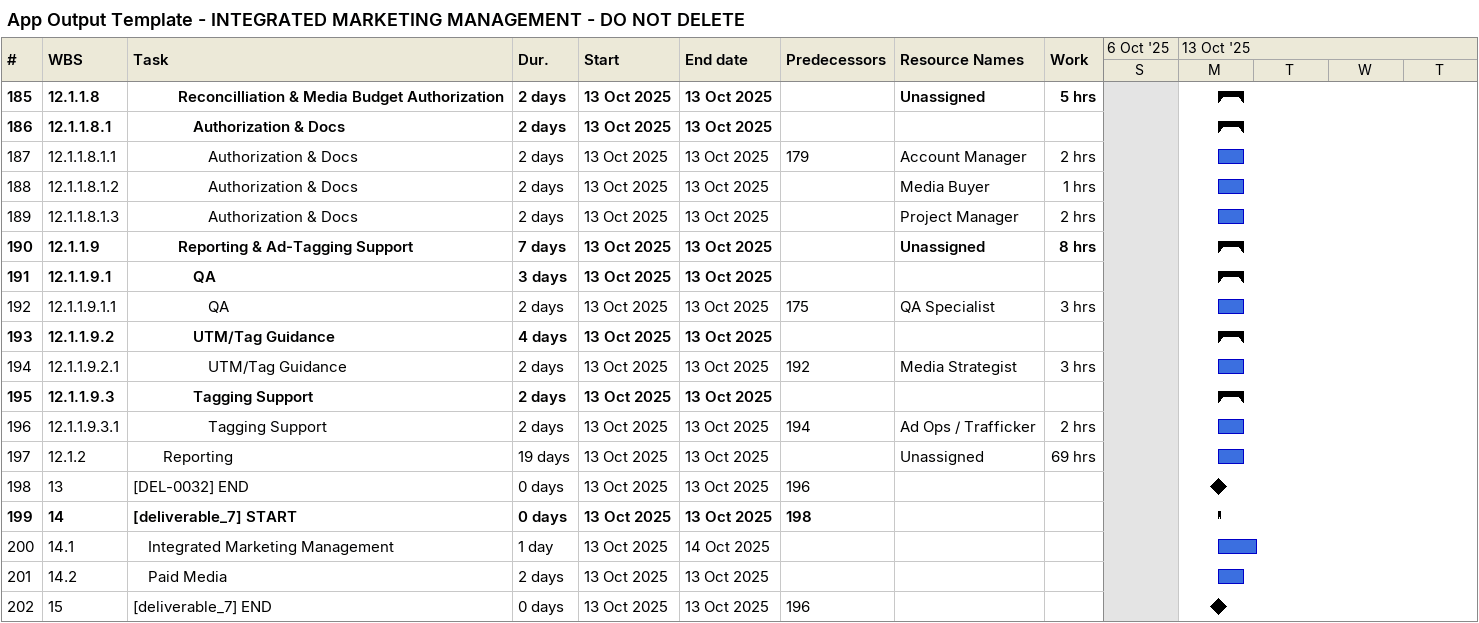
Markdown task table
App Output Template - INTEGRATED MARKETING MANAGEMENT - DO NOT DELETE

| ID | WBS | Task | Duration | Start | Finish | Predecessors | Resources | Work (h) |
|---|---|---|---|---|---|---|---|---|
| 185 | 12.1.1.8 | **Reconcilliation & Media Budget Authorization** | 2d | 2025-10-13 | 2025-10-13 |  | Unassigned | 5 |
| 186 | 12.1.1.8.1 | **Authorization & Docs** | 2d | 2025-10-13 | 2025-10-13 |  |  |  |
| 187 | 12.1.1.8.1.1 | Authorization & Docs | 2d | 2025-10-13 | 2025-10-13 | 179 | Account Manager | 2 |
| 188 | 12.1.1.8.1.2 | Authorization & Docs | 2d | 2025-10-13 | 2025-10-13 |  | Media Buyer | 1 |
| 189 | 12.1.1.8.1.3 | Authorization & Docs | 2d | 2025-10-13 | 2025-10-13 |  | Project Manager | 2 |
| 190 | 12.1.1.9 | **Reporting & Ad-Tagging Support** | 7d | 2025-10-13 | 2025-10-13 |  | Unassigned | 8 |
| 191 | 12.1.1.9.1 | **QA** | 3d | 2025-10-13 | 2025-10-13 |  |  |  |
| 192 | 12.1.1.9.1.1 | QA | 2d | 2025-10-13 | 2025-10-13 | 175 | QA Specialist | 3 |
| 193 | 12.1.1.9.2 | **UTM/Tag Guidance** | 4d | 2025-10-13 | 2025-10-13 |  |  |  |
| 194 | 12.1.1.9.2.1 | UTM/Tag Guidance | 2d | 2025-10-13 | 2025-10-13 | 192 | Media Strategist | 3 |
| 195 | 12.1.1.9.3 | **Tagging Support** | 2d | 2025-10-13 | 2025-10-13 |  |  |  |
| 196 | 12.1.1.9.3.1 | Tagging Support | 2d | 2025-10-13 | 2025-10-13 | 194 | Ad Ops / Trafficker | 2 |
| 197 | 12.1.2 | Reporting | 19d | 2025-10-13 | 2025-10-13 |  | Unassigned | 69 |
| 198 | 13 | [DEL-0032] END | 0d | 2025-10-13 | 2025-10-13 | 196 |  |  |
| 199 | 14 | **[deliverable_7] START** | 0d | 2025-10-13 | 2025-10-13 | 198 |  |  |
| 200 | 14.1 | Integrated Marketing Management | 1d | 2025-10-13 | 2025-10-14 |  |  |  |
| 201 | 14.2 | Paid Media | 2d | 2025-10-13 | 2025-10-13 |  |  |  |
| 202 | 15 | [deliverable_7] END | 0d | 2025-10-13 | 2025-10-13 | 196 |  |  |
